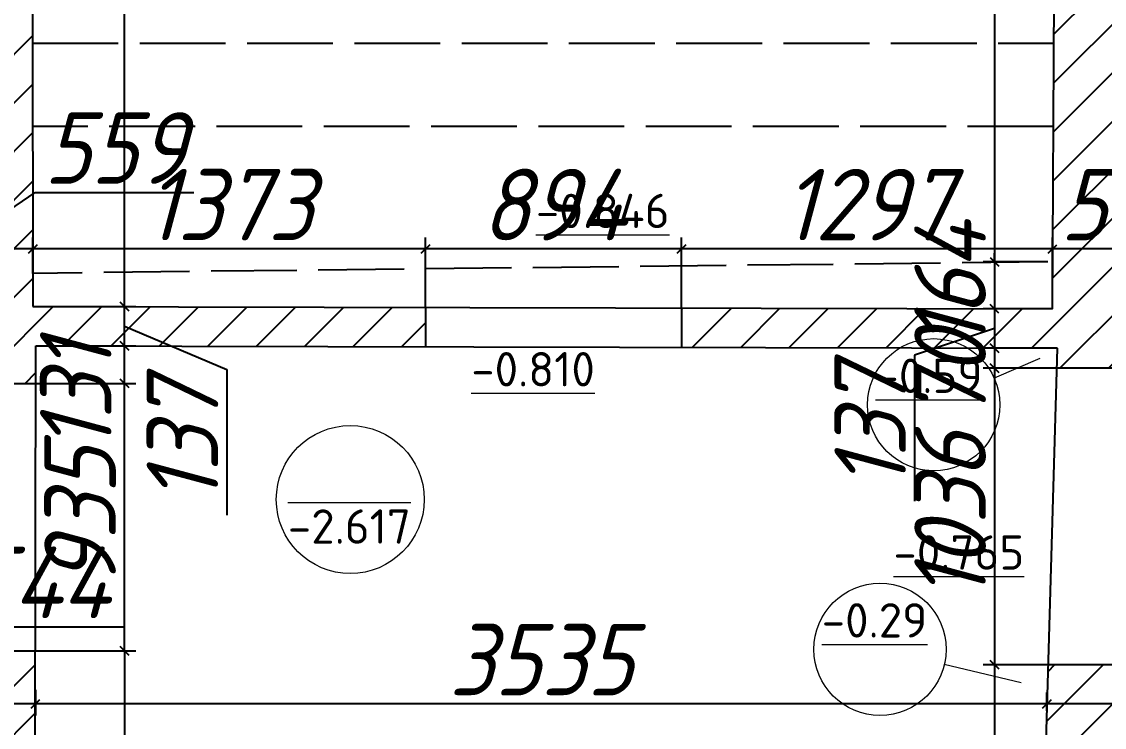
# Model space of a CAD drawing. Header units: millimetres. Extents: x 504091 to 2165846, y 135022 to 442887.
# Drawn here: x 608739 to 612523, y 279523 to 281989 of the extents above; entities that cross this region are included whole.
import ezdxf

# ---------------------------------------------------------------- set-up
doc = ezdxf.new("R2010")
doc.units = ezdxf.units.MM
doc.linetypes.add('ACAD_ISO02W100', pattern=[15, 12, -3])
doc.layers.get('Defpoints').update_dxf_attribs({"color": 255})
for name, color, linetype in [('Балки', 140, 'ACAD_ISO02W100'), ('Контур', 7, 'Continuous'), ('Пожарные коммуникации', 1, 'Continuous'), ('Штриховка', 252, 'Continuous')]:
    doc.layers.add(name, color=color, linetype=linetype)
doc.layers.add('отметки', color=7, linetype='Continuous', lineweight=20)
doc.layers.add('размеры', color=7, linetype='Continuous', lineweight=9)
doc.styles.add('ISOCPEUR', font='isocpeur.ttf', dxfattribs={"width": 0.9, "oblique": 15, "height": 250})
doc.dimstyles.new('GENPLAN 1000', dxfattribs={"dimscale": 10, "dimtxt": 13, "dimasz": 3, "dimexe": 4, "dimexo": 0, "dimgap": 3, "dimtad": 1, "dimdec": 0, "dimzin": 0, "dimtxsty": 'ISOCPEUR', "dimblk1": 'OBLIQUE', "dimblk2": 'OBLIQUE', "dimsah": 1, "dimcen": -1, "dimaunit": 1, "dimadec": 3, "dimazin": 0, "dimtfac": 0.75, "dimtdec": 0, "dimtix": 1, "dimtmove": 1, "dimatfit": 3, "dimfxl": 0, "dimtvp": 0.6, "dimarcsym": 0})

# ---------------------------------------------------------------- blocks, each defined once
blk = doc.blocks.new('_Oblique')
at = {"color": 0, "linetype": 'ByBlock', "lineweight": -2}
blk.add_line((-0.5, -0.5), (0.5, 0.5), dxfattribs=at)
blk = doc.blocks.new('*D91')
at = {"layer": 'Defpoints', "color": 0, "lineweight": 20, "ltscale": 0.03, "transparency": 16777216}
for p in [(612341.6, 281194.6), (612341.6, 280985.5), (612874.9, 280977.6)]:
    blk.add_point(p, dxfattribs=at)
at = {"layer": 'размеры', "color": 0, "lineweight": -2, "ltscale": 0.03, "transparency": 16777216}
for p, q in [((612341.6, 280985.5), (612341.6, 281234.6)), ((612874.9, 280977.6), (612874.9, 281234.6)), ((612341.6, 281194.6), (612311.6, 281194.6)), ((612874.9, 281194.6), (612341.6, 281194.6)), ((612874.9, 281194.6), (612904.9, 281194.6))]:
    blk.add_line(p, q, dxfattribs=at)
at = {"layer": 'размеры', "color": 0, "lineweight": -2, "ltscale": 0.03, "transparency": 16777216, "xscale": 30, "yscale": 30, "zscale": 30}
blk.add_blockref('_Oblique', (612341.6, 281194.6), dxfattribs=at)
at = {"layer": 'размеры', "color": 0, "lineweight": -2, "ltscale": 0.03, "transparency": 16777216, "xscale": 30, "yscale": 30, "zscale": 30, "rotation": 180}
blk.add_blockref('_Oblique', (612874.9, 281194.6), dxfattribs=at)
at = {"layer": 'размеры', "color": 0, "ltscale": 0.03, "transparency": 16777216, "insert": (612608.3, 281349.6), "char_height": 250, "attachment_point": 5, "style": 'ISOCPEUR'}
blk.add_mtext('533', dxfattribs=at)
blk = doc.blocks.new('*D92')
at = {"layer": 'Defpoints', "color": 0, "lineweight": 20, "ltscale": 0.03, "transparency": 16777216}
for p in [(611044.9, 281194.6), (611044.9, 280988.5), (612341.6, 280985.5)]:
    blk.add_point(p, dxfattribs=at)
at = {"layer": 'размеры', "color": 0, "lineweight": -2, "ltscale": 0.03, "transparency": 16777216}
for p, q in [((611044.9, 280988.5), (611044.9, 281234.6)), ((612341.6, 280985.5), (612341.6, 281234.6)), ((612341.6, 281194.6), (611044.9, 281194.6))]:
    blk.add_line(p, q, dxfattribs=at)
at = {"layer": 'размеры', "color": 0, "lineweight": -2, "ltscale": 0.03, "transparency": 16777216, "xscale": 30, "yscale": 30, "zscale": 30, "rotation": 180}
blk.add_blockref('_Oblique', (611044.9, 281194.6), dxfattribs=at)
at = {"layer": 'размеры', "color": 0, "lineweight": -2, "ltscale": 0.03, "transparency": 16777216, "xscale": 30, "yscale": 30, "zscale": 30}
blk.add_blockref('_Oblique', (612341.6, 281194.6), dxfattribs=at)
at = {"layer": 'размеры', "color": 0, "ltscale": 0.03, "transparency": 16777216, "insert": (611693.2, 281349.6), "char_height": 250, "attachment_point": 5, "style": 'ISOCPEUR'}
blk.add_mtext('1297', dxfattribs=at)
blk = doc.blocks.new('*D93')
at = {"layer": 'Defpoints', "color": 0, "lineweight": 20, "ltscale": 0.03, "transparency": 16777216}
for p in [(610150.6, 281194.6), (610150.6, 280990.6), (611044.9, 280988.5)]:
    blk.add_point(p, dxfattribs=at)
at = {"layer": 'размеры', "color": 0, "lineweight": -2, "ltscale": 0.03, "transparency": 16777216}
for p, q in [((610150.6, 280990.6), (610150.6, 281234.6)), ((611044.9, 280988.5), (611044.9, 281234.6)), ((611044.9, 281194.6), (610150.6, 281194.6))]:
    blk.add_line(p, q, dxfattribs=at)
at = {"layer": 'размеры', "color": 0, "lineweight": -2, "ltscale": 0.03, "transparency": 16777216, "xscale": 30, "yscale": 30, "zscale": 30, "rotation": 180}
blk.add_blockref('_Oblique', (610150.6, 281194.6), dxfattribs=at)
at = {"layer": 'размеры', "color": 0, "lineweight": -2, "ltscale": 0.03, "transparency": 16777216, "xscale": 30, "yscale": 30, "zscale": 30}
blk.add_blockref('_Oblique', (611044.9, 281194.6), dxfattribs=at)
at = {"layer": 'размеры', "color": 0, "ltscale": 0.03, "transparency": 16777216, "insert": (610597.7, 281349.6), "char_height": 250, "attachment_point": 5, "style": 'ISOCPEUR'}
blk.add_mtext('894', dxfattribs=at)
blk = doc.blocks.new('*D94')
at = {"layer": 'Defpoints', "color": 0, "lineweight": 20, "ltscale": 0.03, "transparency": 16777216}
for p in [(608777.8, 281194.6), (608777.8, 281109.5), (610150.6, 280990.6)]:
    blk.add_point(p, dxfattribs=at)
at = {"layer": 'размеры', "color": 0, "lineweight": -2, "ltscale": 0.03, "transparency": 16777216}
for p, q in [((608777.8, 281109.5), (608777.8, 281234.6)), ((610150.6, 280990.6), (610150.6, 281234.6)), ((610150.6, 281194.6), (608777.8, 281194.6))]:
    blk.add_line(p, q, dxfattribs=at)
at = {"layer": 'размеры', "color": 0, "lineweight": -2, "ltscale": 0.03, "transparency": 16777216, "xscale": 30, "yscale": 30, "zscale": 30, "rotation": 180}
blk.add_blockref('_Oblique', (608777.8, 281194.6), dxfattribs=at)
at = {"layer": 'размеры', "color": 0, "lineweight": -2, "ltscale": 0.03, "transparency": 16777216, "xscale": 30, "yscale": 30, "zscale": 30}
blk.add_blockref('_Oblique', (610150.6, 281194.6), dxfattribs=at)
at = {"layer": 'размеры', "color": 0, "ltscale": 0.03, "transparency": 16777216, "insert": (609464.2, 281349.6), "char_height": 250, "attachment_point": 5, "style": 'ISOCPEUR'}
blk.add_mtext('1373', dxfattribs=at)
blk = doc.blocks.new('*D95')
at = {"layer": 'Defpoints', "color": 0, "lineweight": 20, "ltscale": 0.03, "transparency": 16777216}
for p in [(608218.6, 281194.6), (608218.6, 281123.1), (608777.8, 281109.5)]:
    blk.add_point(p, dxfattribs=at)
at = {"layer": 'размеры', "color": 0, "lineweight": -2, "ltscale": 0.03, "transparency": 16777216}
for p, q in [((608498.2, 281194.6), (608785.9, 281392.4)), ((608785.9, 281392.4), (609340.4, 281392.4)), ((608218.6, 281123.1), (608218.6, 281234.6)), ((608777.8, 281109.5), (608777.8, 281234.6)), ((608777.8, 281194.6), (608218.6, 281194.6))]:
    blk.add_line(p, q, dxfattribs=at)
at = {"layer": 'размеры', "color": 0, "lineweight": -2, "ltscale": 0.03, "transparency": 16777216, "xscale": 30, "yscale": 30, "zscale": 30, "rotation": 180}
blk.add_blockref('_Oblique', (608218.6, 281194.6), dxfattribs=at)
at = {"layer": 'размеры', "color": 0, "lineweight": -2, "ltscale": 0.03, "transparency": 16777216, "xscale": 30, "yscale": 30, "zscale": 30}
blk.add_blockref('_Oblique', (608777.8, 281194.6), dxfattribs=at)
at = {"layer": 'размеры', "color": 0, "ltscale": 0.03, "transparency": 16777216, "insert": (609063.2, 281547.4), "char_height": 250, "attachment_point": 5, "style": 'ISOCPEUR'}
blk.add_mtext('559', dxfattribs=at)
blk = doc.blocks.new('*D101')
at = {"layer": 'Defpoints', "color": 0, "lineweight": 20, "ltscale": 0.03, "transparency": 16777216}
for p in [(612355.8, 283758.4), (612139, 281149.4), (612325.6, 281149.4)]:
    blk.add_point(p, dxfattribs=at)
at = {"layer": 'размеры', "color": 0, "lineweight": -2, "ltscale": 0.03, "transparency": 16777216}
for p, q in [((612355.8, 283758.4), (612099, 283758.4)), ((612139, 283758.4), (612139, 281149.4)), ((612325.6, 281149.4), (612099, 281149.4))]:
    blk.add_line(p, q, dxfattribs=at)
at = {"layer": 'размеры', "color": 0, "lineweight": -2, "ltscale": 0.03, "transparency": 16777216, "xscale": 30, "yscale": 30, "zscale": 30}
for p, rotation in [((612139, 283758.4), 90), ((612139, 281149.4), 270)]:
    blk.add_blockref('_Oblique', p, dxfattribs=dict(at, rotation=rotation))
at = {"layer": 'размеры', "color": 0, "ltscale": 0.03, "transparency": 16777216, "insert": (611984, 282453.9), "char_height": 250, "attachment_point": 5, "rotation": 90, "style": 'ISOCPEUR'}
blk.add_mtext('2609', dxfattribs=at)
blk = doc.blocks.new('*D102')
at = {"layer": 'Defpoints', "color": 0, "lineweight": 20, "ltscale": 0.03, "transparency": 16777216}
for p in [(612325.6, 281149.4), (612139, 280985.5), (612341.6, 280985.5)]:
    blk.add_point(p, dxfattribs=at)
at = {"layer": 'размеры', "color": 0, "lineweight": -2, "ltscale": 0.03, "transparency": 16777216}
for p, q in [((612325.6, 281149.4), (612099, 281149.4)), ((612139, 281149.4), (612139, 281179.4)), ((612139, 281149.4), (612139, 280985.5)), ((612341.6, 280985.5), (612099, 280985.5)), ((612139, 280985.5), (612139, 280955.5))]:
    blk.add_line(p, q, dxfattribs=at)
at = {"layer": 'размеры', "color": 0, "lineweight": -2, "ltscale": 0.03, "transparency": 16777216, "xscale": 30, "yscale": 30, "zscale": 30}
for p, rotation in [((612139, 281149.4), 270), ((612139, 280985.5), 90)]:
    blk.add_blockref('_Oblique', p, dxfattribs=dict(at, rotation=rotation))
at = {"layer": 'размеры', "color": 0, "ltscale": 0.03, "transparency": 16777216, "insert": (611984, 281067.4), "char_height": 250, "attachment_point": 5, "rotation": 90, "style": 'ISOCPEUR'}
blk.add_mtext('164', dxfattribs=at)
blk = doc.blocks.new('*D103')
at = {"layer": 'Defpoints', "color": 0, "lineweight": 20, "ltscale": 0.03, "transparency": 16777216}
for p in [(612341.6, 280985.5), (612139, 280848.4), (612358.6, 280848.4)]:
    blk.add_point(p, dxfattribs=at)
at = {"layer": 'размеры', "color": 0, "lineweight": -2, "ltscale": 0.03, "transparency": 16777216}
for p, q in [((612341.6, 280985.5), (612099, 280985.5)), ((612139, 280985.5), (612139, 280848.4)), ((612139, 280916.9), (611859.7, 280823.5)), ((612358.6, 280848.4), (612099, 280848.4)), ((611859.7, 280823.5), (611859.7, 280314))]:
    blk.add_line(p, q, dxfattribs=at)
at = {"layer": 'размеры', "color": 0, "lineweight": -2, "ltscale": 0.03, "transparency": 16777216, "xscale": 30, "yscale": 30, "zscale": 30}
for p, rotation in [((612139, 280985.5), 90), ((612139, 280848.4), 270)]:
    blk.add_blockref('_Oblique', p, dxfattribs=dict(at, rotation=rotation))
at = {"layer": 'размеры', "color": 0, "ltscale": 0.03, "transparency": 16777216, "insert": (611704.7, 280568.7), "char_height": 250, "attachment_point": 5, "rotation": 90, "style": 'ISOCPEUR'}
blk.add_mtext('137', dxfattribs=at)
blk = doc.blocks.new('*D104')
at = {"layer": 'Defpoints', "color": 0, "lineweight": 20, "ltscale": 0.03, "transparency": 16777216}
for p in [(612358.6, 280848.4), (612139, 280778.1), (612356.6, 280778.1)]:
    blk.add_point(p, dxfattribs=at)
at = {"layer": 'размеры', "color": 0, "lineweight": -2, "ltscale": 0.03, "transparency": 16777216}
for p, q in [((612358.6, 280848.4), (612099, 280848.4)), ((612139, 280848.4), (612139, 280778.1)), ((612356.6, 280778.1), (612099, 280778.1))]:
    blk.add_line(p, q, dxfattribs=at)
at = {"layer": 'размеры', "color": 0, "lineweight": -2, "ltscale": 0.03, "transparency": 16777216, "xscale": 30, "yscale": 30, "zscale": 30}
for p, rotation in [((612139, 280848.4), 90), ((612139, 280778.1), 270)]:
    blk.add_blockref('_Oblique', p, dxfattribs=dict(at, rotation=rotation))
at = {"layer": 'размеры', "color": 0, "ltscale": 0.03, "transparency": 16777216, "insert": (611984, 280748.1), "char_height": 250, "attachment_point": 5, "rotation": 90, "style": 'ISOCPEUR'}
blk.add_mtext('70', dxfattribs=at)
blk = doc.blocks.new('*D105')
at = {"layer": 'Defpoints', "color": 0, "lineweight": 20, "ltscale": 0.03, "transparency": 16777216}
for p in [(612356.6, 280778.1), (612139, 279742.1), (612327, 279742.1)]:
    blk.add_point(p, dxfattribs=at)
at = {"layer": 'размеры', "color": 0, "lineweight": -2, "ltscale": 0.03, "transparency": 16777216}
for p, q in [((612356.6, 280778.1), (612099, 280778.1)), ((612139, 280778.1), (612139, 279742.1)), ((612327, 279742.1), (612099, 279742.1))]:
    blk.add_line(p, q, dxfattribs=at)
at = {"layer": 'размеры', "color": 0, "lineweight": -2, "ltscale": 0.03, "transparency": 16777216, "xscale": 30, "yscale": 30, "zscale": 30}
for p, rotation in [((612139, 280778.1), 90), ((612139, 279742.1), 270)]:
    blk.add_blockref('_Oblique', p, dxfattribs=dict(at, rotation=rotation))
at = {"layer": 'размеры', "color": 0, "ltscale": 0.03, "transparency": 16777216, "insert": (611984, 280260.1), "char_height": 250, "attachment_point": 5, "rotation": 90, "style": 'ISOCPEUR'}
blk.add_mtext('1036', dxfattribs=at)
blk = doc.blocks.new('*D106')
at = {"layer": 'Defpoints', "color": 0, "lineweight": 20, "ltscale": 0.03, "transparency": 16777216}
for p in [(612327, 279742.1), (612139, 278503.9), (612218.9, 278503.9)]:
    blk.add_point(p, dxfattribs=at)
at = {"layer": 'размеры', "color": 0, "lineweight": -2, "ltscale": 0.03, "transparency": 16777216}
for p, q in [((612327, 279742.1), (612099, 279742.1)), ((612139, 279742.1), (612139, 278503.9)), ((612218.9, 278503.9), (612099, 278503.9))]:
    blk.add_line(p, q, dxfattribs=at)
at = {"layer": 'размеры', "color": 0, "lineweight": -2, "ltscale": 0.03, "transparency": 16777216, "xscale": 30, "yscale": 30, "zscale": 30}
for p, rotation in [((612139, 279742.1), 90), ((612139, 278503.9), 270)]:
    blk.add_blockref('_Oblique', p, dxfattribs=dict(at, rotation=rotation))
at = {"layer": 'размеры', "color": 0, "ltscale": 0.03, "transparency": 16777216, "insert": (611984, 279123), "char_height": 250, "attachment_point": 5, "rotation": 90, "style": 'ISOCPEUR'}
blk.add_mtext('1238', dxfattribs=at)
blk = doc.blocks.new('*D162')
at = {"layer": 'Defpoints', "color": 0, "lineweight": 20, "ltscale": 0.03, "transparency": 16777216}
for p in [(608788.4, 280725.1), (609098.3, 280725.1), (608787.1, 279790.1)]:
    blk.add_point(p, dxfattribs=at)
at = {"layer": 'размеры', "color": 0, "lineweight": -2, "ltscale": 0.03, "transparency": 16777216}
for p, q in [((608788.4, 280725.1), (609138.3, 280725.1)), ((609098.3, 279790.1), (609098.3, 280725.1)), ((608787.1, 279790.1), (609138.3, 279790.1))]:
    blk.add_line(p, q, dxfattribs=at)
at = {"layer": 'размеры', "color": 0, "lineweight": -2, "ltscale": 0.03, "transparency": 16777216, "xscale": 30, "yscale": 30, "zscale": 30}
for p, rotation in [((609098.3, 280725.1), 90), ((609098.3, 279790.1), 270)]:
    blk.add_blockref('_Oblique', p, dxfattribs=dict(at, rotation=rotation))
at = {"layer": 'размеры', "color": 0, "ltscale": 0.03, "transparency": 16777216, "insert": (608943.3, 280257.6), "char_height": 250, "attachment_point": 5, "rotation": 90, "style": 'ISOCPEUR'}
blk.add_mtext('935', dxfattribs=at)
blk = doc.blocks.new('*D163')
at = {"layer": 'Defpoints', "color": 0, "lineweight": 20, "ltscale": 0.03, "transparency": 16777216}
for p in [(608788.6, 280856.6), (609098.3, 280856.6), (608788.4, 280725.1)]:
    blk.add_point(p, dxfattribs=at)
at = {"layer": 'размеры', "color": 0, "lineweight": -2, "ltscale": 0.03, "transparency": 16777216}
for p, q in [((608788.6, 280856.6), (609138.3, 280856.6)), ((609098.3, 280725.1), (609098.3, 280856.6)), ((608788.4, 280725.1), (609138.3, 280725.1))]:
    blk.add_line(p, q, dxfattribs=at)
at = {"layer": 'размеры', "color": 0, "lineweight": -2, "ltscale": 0.03, "transparency": 16777216, "xscale": 30, "yscale": 30, "zscale": 30}
for p, rotation in [((609098.3, 280856.6), 90), ((609098.3, 280725.1), 270)]:
    blk.add_blockref('_Oblique', p, dxfattribs=dict(at, rotation=rotation))
at = {"layer": 'размеры', "color": 0, "ltscale": 0.03, "transparency": 16777216, "insert": (608928.3, 280679.4), "char_height": 250, "attachment_point": 5, "rotation": 90, "style": 'ISOCPEUR'}
blk.add_mtext('131', dxfattribs=at)
blk = doc.blocks.new('*D164')
at = {"layer": 'Defpoints', "color": 0, "lineweight": 20, "ltscale": 0.03, "transparency": 16777216}
for p in [(608777.9, 280993.7), (609098.3, 280993.7), (608788.6, 280856.6)]:
    blk.add_point(p, dxfattribs=at)
at = {"layer": 'размеры', "color": 0, "lineweight": -2, "ltscale": 0.03, "transparency": 16777216}
for p, q in [((608777.9, 280993.7), (609138.3, 280993.7)), ((609098.3, 280856.6), (609098.3, 280993.7)), ((609098.3, 280925.2), (609456, 280773.5)), ((608788.6, 280856.6), (609138.3, 280856.6)), ((609456, 280773.5), (609456, 280264))]:
    blk.add_line(p, q, dxfattribs=at)
at = {"layer": 'размеры', "color": 0, "lineweight": -2, "ltscale": 0.03, "transparency": 16777216, "xscale": 30, "yscale": 30, "zscale": 30}
for p, rotation in [((609098.3, 280993.7), 90), ((609098.3, 280856.6), 270)]:
    blk.add_blockref('_Oblique', p, dxfattribs=dict(at, rotation=rotation))
at = {"layer": 'размеры', "color": 0, "ltscale": 0.03, "transparency": 16777216, "insert": (609301, 280518.7), "char_height": 250, "attachment_point": 5, "rotation": 90, "style": 'ISOCPEUR'}
blk.add_mtext('137', dxfattribs=at)
blk = doc.blocks.new('*D165')
at = {"layer": 'Defpoints', "color": 0, "lineweight": 20, "ltscale": 0.03, "transparency": 16777216}
for p in [(608773.1, 285317.4), (609098.3, 285317.4), (608777.9, 280993.7)]:
    blk.add_point(p, dxfattribs=at)
at = {"layer": 'размеры', "color": 0, "lineweight": -2, "ltscale": 0.03, "transparency": 16777216}
for p, q in [((608773.1, 285317.4), (609138.3, 285317.4)), ((609098.3, 280993.7), (609098.3, 285317.4)), ((608777.9, 280993.7), (609138.3, 280993.7))]:
    blk.add_line(p, q, dxfattribs=at)
at = {"layer": 'размеры', "color": 0, "lineweight": -2, "ltscale": 0.03, "transparency": 16777216, "xscale": 30, "yscale": 30, "zscale": 30}
for p, rotation in [((609098.3, 285317.4), 90), ((609098.3, 280993.7), 270)]:
    blk.add_blockref('_Oblique', p, dxfattribs=dict(at, rotation=rotation))
at = {"layer": 'размеры', "color": 0, "ltscale": 0.03, "transparency": 16777216, "insert": (608943.3, 283155.5), "char_height": 250, "attachment_point": 5, "rotation": 90, "style": 'ISOCPEUR'}
blk.add_mtext('4324', dxfattribs=at)
blk = doc.blocks.new('*D358')
at = {"layer": 'Defpoints', "color": 0, "lineweight": 20, "ltscale": 0.03, "transparency": 16777216}
for p in [(612880.5, 279630.8), (612322.3, 279604.7), (612322.3, 279580.9)]:
    blk.add_point(p, dxfattribs=at)
at = {"layer": 'размеры', "color": 0, "lineweight": -2, "ltscale": 0.03, "transparency": 16777216}
for p, q in [((612601.4, 279604.7), (612574.4, 279843.5)), ((612574.4, 279843.5), (613128.9, 279843.5)), ((612322.3, 279580.9), (612322.3, 279644.7)), ((612880.5, 279630.8), (612880.5, 279564.7)), ((612880.5, 279604.7), (612322.3, 279604.7))]:
    blk.add_line(p, q, dxfattribs=at)
at = {"layer": 'размеры', "color": 0, "lineweight": -2, "ltscale": 0.03, "transparency": 16777216, "xscale": 30, "yscale": 30, "zscale": 30, "rotation": 180}
blk.add_blockref('_Oblique', (612322.3, 279604.7), dxfattribs=at)
at = {"layer": 'размеры', "color": 0, "lineweight": -2, "ltscale": 0.03, "transparency": 16777216, "xscale": 30, "yscale": 30, "zscale": 30}
blk.add_blockref('_Oblique', (612880.5, 279604.7), dxfattribs=at)
at = {"layer": 'размеры', "color": 0, "ltscale": 0.03, "transparency": 16777216, "insert": (612851.7, 279998.5), "char_height": 250, "attachment_point": 5, "style": 'ISOCPEUR'}
blk.add_mtext('558', dxfattribs=at)
blk = doc.blocks.new('*D359')
at = {"layer": 'Defpoints', "color": 0, "lineweight": 20, "ltscale": 0.03, "transparency": 16777216}
for p in [(608786.9, 279653.8), (608786.9, 279604.7), (612322.3, 279580.9)]:
    blk.add_point(p, dxfattribs=at)
at = {"layer": 'размеры', "color": 0, "lineweight": -2, "ltscale": 0.03, "transparency": 16777216}
for p, q in [((608786.9, 279653.8), (608786.9, 279564.7)), ((612322.3, 279580.9), (612322.3, 279644.7)), ((612322.3, 279604.7), (608786.9, 279604.7))]:
    blk.add_line(p, q, dxfattribs=at)
at = {"layer": 'размеры', "color": 0, "lineweight": -2, "ltscale": 0.03, "transparency": 16777216, "xscale": 30, "yscale": 30, "zscale": 30, "rotation": 180}
blk.add_blockref('_Oblique', (608786.9, 279604.7), dxfattribs=at)
at = {"layer": 'размеры', "color": 0, "lineweight": -2, "ltscale": 0.03, "transparency": 16777216, "xscale": 30, "yscale": 30, "zscale": 30}
blk.add_blockref('_Oblique', (612322.3, 279604.7), dxfattribs=at)
at = {"layer": 'размеры', "color": 0, "ltscale": 0.03, "transparency": 16777216, "insert": (610554.6, 279759.7), "char_height": 250, "attachment_point": 5, "style": 'ISOCPEUR'}
blk.add_mtext('3535', dxfattribs=at)
blk = doc.blocks.new('*D360')
at = {"layer": 'Defpoints', "color": 0, "lineweight": 20, "ltscale": 0.03, "transparency": 16777216}
for p in [(608786.9, 279653.8), (608243, 279611.1), (608243, 279604.7)]:
    blk.add_point(p, dxfattribs=at)
at = {"layer": 'размеры', "color": 0, "lineweight": -2, "ltscale": 0.03, "transparency": 16777216}
for p, q in [((608515, 279604.7), (608495, 279874.4)), ((608495, 279874.4), (609094.5, 279874.4)), ((608786.9, 279653.8), (608786.9, 279564.7)), ((608243, 279611.1), (608243, 279564.7)), ((608786.9, 279604.7), (608243, 279604.7))]:
    blk.add_line(p, q, dxfattribs=at)
at = {"layer": 'размеры', "color": 0, "lineweight": -2, "ltscale": 0.03, "transparency": 16777216, "xscale": 30, "yscale": 30, "zscale": 30, "rotation": 180}
blk.add_blockref('_Oblique', (608243, 279604.7), dxfattribs=at)
at = {"layer": 'размеры', "color": 0, "lineweight": -2, "ltscale": 0.03, "transparency": 16777216, "xscale": 30, "yscale": 30, "zscale": 30}
blk.add_blockref('_Oblique', (608786.9, 279604.7), dxfattribs=at)
at = {"layer": 'размеры', "color": 0, "ltscale": 0.03, "transparency": 16777216, "insert": (608794.7, 280029.4), "char_height": 250, "attachment_point": 5, "style": 'ISOCPEUR'}
blk.add_mtext('544', dxfattribs=at)
blk = doc.blocks.new('*D64')
at = {"layer": 'Defpoints', "color": 0, "lineweight": 20, "ltscale": 0.03, "transparency": 16777216}
for p in [(608787.1, 279790.1), (608780.6, 278456.2), (609098.3, 278456.2)]:
    blk.add_point(p, dxfattribs=at)
at = {"layer": 'размеры', "color": 0, "lineweight": -2, "ltscale": 0.03, "transparency": 16777216}
for p, q in [((608787.1, 279790.1), (609138.3, 279790.1)), ((609098.3, 279790.1), (609098.3, 278456.2)), ((608780.6, 278456.2), (609138.3, 278456.2))]:
    blk.add_line(p, q, dxfattribs=at)
at = {"layer": 'размеры', "color": 0, "lineweight": -2, "ltscale": 0.03, "transparency": 16777216, "xscale": 30, "yscale": 30, "zscale": 30}
for p, rotation in [((609098.3, 279790.1), 90), ((609098.3, 278456.2), 270)]:
    blk.add_blockref('_Oblique', p, dxfattribs=dict(at, rotation=rotation))
at = {"layer": 'размеры', "color": 0, "ltscale": 0.03, "transparency": 16777216, "insert": (608943.3, 279123.1), "char_height": 250, "attachment_point": 5, "rotation": 90, "style": 'ISOCPEUR'}
blk.add_mtext('1334', dxfattribs=at)

msp = doc.modelspace()

# ---------------------------------------------------------------- hatches: boundary and pattern name
at = {"layer": 'Штриховка', "ltscale": 0.03}
h = msp.add_hatch(dxfattribs=at)
h.set_pattern_fill('_USER', color=256, scale=120, angle=45, pattern_type=0)
h.set_pattern_definition([(45, (592694.78, 283676.1), (-84.8528, 84.8528), [])])
h.paths.add_polyline_path([(592787.6397, 283908.4079), (592642.794, 283909.2875), (592641.9206, 283558.2902), (592498.333, 283559.1622), (592498.614, 283302.7289), (592783.9634, 283303.0416)], flags=17)
h.paths.add_polyline_path([(620824.0138, 307295.056), (620674.0436, 307298.0489), (620662.5105, 306720.1371), (620812.4807, 306717.1443)], flags=17)
h.paths.add_polyline_path([(612646.7372, 308113.2191), (613525.8437, 308114.325), (613525.3023, 308544.6449), (613524.7319, 308998.0477), (611882.1579, 308997.7993), (611928.1288, 300770.1047), (611834.3621, 300768.1833), (611834.5178, 300563.5691), (612653.8652, 300585.01), (612651.1533, 301696.5656), (613770.6406, 301692.1388), (613774.5255, 302287.2422), (612654.0573, 302294.5567)])
h.paths.add_polyline_path([(605972.9186, 285704.39), (606234.5105, 285707.1371), (606232.7661, 285873.2484), (606229.8208, 286153.7083), (604567.8886, 286157.8516), (604641.4795, 280866.0745), (605459.014, 280786.8716), (605458.3044, 280952.1559), (606406.8458, 280955.1563), (606406.3328, 281117.3214), (605462.649, 281114.3364), (605450.3713, 285264.1905), (605977.4834, 285269.7261)], flags=17)
h.paths.add_polyline_path([(597882.2773, 283842.1373), (596845.3536, 283831.7551), (596845.6578, 283305.2406), (592783.9634, 283303.0416), (592498.614, 283302.7289), (592498.6309, 283287.2885), (587493.8511, 283295.9883), (587493.852, 283296.3061), (587203.8114, 283297.1371), (585035.5866, 283297.1371), (585035.2985, 283831.0864), (584069.2067, 283821.6414), (584078.0162, 282872.2637), (582665.5907, 282870.8938), (582684.5739, 284233.46), (579987.4423, 284263.0447), (579986.9313, 284113.0412), (582532.4926, 284085.1192), (582513.4844, 282720.7462), (584079.4081, 282722.265), (584082.6558, 282372.268), (584519.3706, 282372.6916), (584539.5257, 282212.7111), (584579.2153, 282532.7497), (584599.3705, 282372.7692), (585036.0853, 282373.1928), (585035.7476, 282998.8465), (596845.8311, 283005.2407), (596846.1574, 282440.4025), (597333.2845, 282446.2363), (597355.1991, 282286.4873), (597391.3642, 282606.9434), (597413.2788, 282447.1943), (597900.4059, 282453.0282), (597896.4911, 282753.0028), (598972.4675, 282765.8888), (598985.9362, 284149.1172), (601323.1136, 284150.5432), (601322.7586, 284300.543), (598837.3887, 284299.0266), (598824.3907, 282964.1297), (597893.8812, 282952.9859)])
h.paths.add_polyline_path([(594673.4558, 285763.5232), (588649.4184, 285761.3606), (588649.5323, 285444.2494), (592496.2347, 285473.8256), (592496.5324, 285202.1657), (592646.009, 285201.2579), (592645.2513, 284896.7628), (592525.2143, 284882.0614), (592765.1389, 284851.4643), (592645.102, 284836.7629), (592644.3443, 284532.2678), (592497.2656, 284533.161), (592497.4979, 284321.1733), (592643.8168, 284320.2847), (592642.9433, 283969.2874), (592522.9064, 283954.586), (592787.7151, 283920.8155), (592796.9395, 285439.7763), (594674.1739, 285443.9948)])
h.paths.add_polyline_path([(587832.4829, 285761.0673), (587613.5167, 285760.9887), (586809.515, 285760.7001), (586812.4264, 285435.8994), (587209.9499, 285439.4627), (587203.8114, 283297.1371), (587493.852, 283296.3061), (587499.9812, 285435.4108), (587834.967, 285437.9864)])
h.paths.add_polyline_path([(585054.9295, 287077.9351), (584849.0508, 287078.2721), (584849.4291, 287309.3534), (584713.5695, 287309.5758), (584713.6133, 287336.2873), (584420.0727, 287337.0316), (584419.6704, 287178.3664), (584271.0179, 287178.7433), (584268.3728, 286135.497), (576811.1233, 286148.718), (576807.4341, 285874.4917), (576647.1796, 285856.6458), (576966.6125, 285812.3449), (576806.358, 285794.499), (576802.6688, 285520.2727), (577102.696, 285520.2727), (577063.8513, 282632.8169), (579981.7845, 282602.0822), (579982.8064, 282902.0881), (577367.8715, 282929.6312), (577402.7231, 285520.2727), (584054.184, 285440.5887), (584056.3557, 285206.549), (585034.551, 285216.1124), (585034.441, 285419.9623), (585493.5032, 285424.0771), (585490.4901, 285760.2265), (585052.7721, 285760.0694)])
h.paths.add_polyline_path([(603411.7263, 286160.7341), (597616.8793, 286175.1812), (597612.1328, 287223.674), (597453.8968, 287222.9577), (597453.247, 287366.4968), (597171.3201, 287365.2205), (597171.3681, 287344.7782), (596998.5375, 287344.3722), (596998.9883, 287152.5189), (596830.692, 287152.1235), (596833.9528, 285764.2989), (596186.475, 285764.0664), (596187.1867, 285447.3948), (596844.4194, 285448.8718), (596844.598, 285139.7776), (597864.8028, 285181.115), (597861.3382, 285446.5954), (601955.1216, 285452.57), (603198.1506, 285444.7571), (603198.1506, 284174.0204), (603318.1506, 284159.0204), (603198.1506, 284144.0204), (603198.1506, 282874.5452), (601326.1434, 282870.1155), (601326.8533, 282570.1163), (603008.8948, 282574.0965), (603041.9257, 278038.3508), (604586.5105, 278032.7333), (604586.5105, 277503.9313), (608542.8616, 277543.7744), (615386.5943, 277611.0375), (615381.3272, 274221.1371), (615081.3268, 274221.1371), (615080.6285, 273771.6626), (615240.5972, 273751.4141), (615080.5663, 273731.6627), (615079.9301, 273322.1881), (622586.8826, 273306.2118), (622578.7968, 274954.2397), (622268.3862, 274955.6002), (621671.6891, 274958.2153), (621668.3079, 274186.7229), (620471.2491, 274191.594), (620479.9368, 279415.7692), (620209.5012, 279415.8508), (620209.4481, 279239.7183), (620322.3243, 279238.6209), (620324.6562, 275652.0752), (620003.4728, 275652.34), (620003.2667, 275402.3401), (620324.6562, 275402.0751), (620324.6562, 274221.1371), (619286.5105, 274221.1371), (619286.5105, 274498.1415), (619036.5105, 274498.1415), (619036.5105, 274221.1371), (615928.17, 274221.1371), (615931.9829, 278521.119), (615394.288, 278515.79), (615397.6223, 278179.3634), (612880.5105, 278159.2867), (612880.5105, 279805.1371), (612727.5105, 279805.1371), (612727.5105, 279742.1371), (612326.957, 279742.1371), (612281.522, 278154.5091), (608784.8283, 278148.7792), (608787.126, 279790.1371), (608647.5105, 279790.1371), (608647.5105, 279728.1371), (608241.8877, 279728.1371), (608258.4837, 277956.1398), (606764.3553, 277891.3613), (606760.7402, 278128.0418), (605470.5144, 278108.3349), (605463.1999, 279811.9383), (604656.1065, 279814.2744), (604671.7627, 278688.4669), (603466.0882, 278695.8637)])
h.paths.add_polyline_path([(597598.5625, 290221.3067), (597452.3581, 290220.6448), (597451.6134, 290385.1432), (597164.6156, 290383.844), (597164.3499, 290331.8181), (597007.2141, 290331.4489), (597007.5477, 290189.4779), (596823.5567, 290189.0456), (596825.7369, 289261.1165), (596994.0331, 289261.512), (596994.4655, 289077.4942), (597027.2964, 289077.5713), (597167.2961, 289077.9002), (597167.3836, 289040.6301), (597445.6625, 289041.8899), (597445.0236, 289183.0252), (597603.2595, 289183.7415)])
h.paths.add_polyline_path([(597584.7933, 293262.8729), (597420.3908, 293262.1287), (597419.7386, 293406.1868), (597157.1294, 293404.9979), (597157.1392, 293400.8176), (597016.9447, 293400.4883), (597017.4498, 293185.5176), (596816.5175, 293185.0455), (596818.4298, 292371.1205), (597002.4208, 292371.5528), (597002.9989, 292125.5072), (597160.1347, 292125.8764), (597160.2575, 292073.6214), (597443.9638, 292074.9057), (597443.3004, 292221.4681), (597589.5048, 292222.13)])
h.paths.add_polyline_path([(597570.8741, 296337.5765), (597416.4868, 296336.8776), (597415.8844, 296469.9341), (597132.2516, 296468.6501), (597132.3593, 296422.8111), (597002.6648, 296422.5064), (597002.9889, 296284.5612), (596809.2361, 296284.106), (596811.5551, 295297.1067), (597012.4875, 295297.5788), (597012.8212, 295155.5232), (597153.0157, 295155.8526), (597153.0677, 295133.7265), (597411.9128, 295134.8983), (597411.1467, 295304.1257), (597575.5492, 295304.87)])
h.paths.add_polyline_path([(597559.3105, 298891.9371), (597559.2597, 299345.2415), (597411.2263, 299345.2249), (597411.2084, 299504.6491), (597129.7049, 299504.6175), (597129.7016, 299473.1052), (596998.5081, 299473.1189), (596998.4909, 299308.1181), (596806.7043, 299308.1381), (596806.603, 298334.0786), (596998.1724, 298334.5287), (596998.546, 298175.5155), (597128.2406, 298175.8202), (597128.2702, 298163.1968), (597408.2133, 298164.4641), (597407.5314, 298315.0889), (597561.9188, 298315.7878)])
h.paths.add_polyline_path([(597558.9155, 302411.2416), (597408.3236, 302411.2247), (597408.3061, 302566.9479), (597135.4478, 302566.9173), (597135.4519, 302530.1045), (596989.4969, 302530.1045), (596989.4769, 302337.1182), (596807.0191, 302337.1372), (596806.9186, 301370.1385), (596998.7052, 301370.1185), (596998.6925, 301248.1214), (597129.8861, 301248.1078), (597129.8831, 301219.7076), (597411.0159, 301219.7392), (597410.9987, 301372.423), (597559.0321, 301372.4397)])
h.paths.add_polyline_path([(597558.5758, 305437.6423), (597403.3215, 305437.6249), (597403.3039, 305594.443), (597135.7704, 305594.413), (597135.7656, 305548.1037), (596995.7656, 305548.1182), (596807.3529, 305548.1378), (596807.2537, 304594.1451), (596989.7115, 304594.1261), (596989.6777, 304269.1211), (597135.6327, 304269.106), (597135.6293, 304236.4083), (597408.1187, 304236.4389), (597408.101, 304394.4275), (597558.6929, 304394.4444)])
h.paths.add_polyline_path([(597558.2005, 308780.5518), (586555.8561, 308762.9934), (586558.2503, 308031.6223), (596807.6127, 308047.6325), (596807.5348, 307298.1418), (596995.9475, 307298.1222), (597135.9475, 307298.1077), (597135.9438, 307262.109), (597403.1167, 307262.139), (597403.0988, 307421.9232), (597558.353, 307421.9406)])
h.paths.add_polyline_path([(585629.0396, 308761.5143), (584273.2474, 308759.3506), (584275.2255, 307413.7087), (584427.8758, 307413.9331), (584428.1401, 307234.1578), (584716.3544, 307234.5815), (584716.4407, 307287.2797), (584856.4409, 307287.2797), (585088.0125, 307286.9006), (585089.2279, 308029.3276), (585631.4338, 308030.1745)])
h.paths.add_polyline_path([(585085.1725, 305552.082), (584853.6009, 305552.4611), (584713.6011, 305552.6903), (584713.6528, 305584.3115), (584430.566, 305583.8953), (584430.774, 305442.3769), (584278.1237, 305442.1525), (584279.678, 304384.8251), (584448.661, 304385.0735), (584448.9283, 304203.2285), (584711.3926, 304203.6144), (584711.4941, 304265.6561), (584851.494, 304265.4269), (584907.331, 304265.3355), (584907.4146, 304316.4058), (585083.1492, 304316.1181)])
h.paths.add_polyline_path([(585079.6478, 302177.2384), (584903.9132, 302177.5261), (584904.5006, 302536.3533), (584848.6635, 302536.4447), (584708.6637, 302536.6738), (584708.7387, 302582.4471), (584451.3115, 302582.0686), (584451.5398, 302426.7357), (584282.5568, 302426.4873), (584284.147, 301344.7217), (584450.5256, 301344.9662), (584450.7416, 301197.9913), (584735.4229, 301198.4098), (584735.4672, 301225.5121), (584902.3543, 301225.2389), (584902.3742, 301237.4075), (585078.1087, 301237.1198)])
h.paths.add_polyline_path([(585074.5482, 299062.1322), (584898.8136, 299062.4199), (584899.5191, 299493.3876), (584872.6319, 299493.4316), (584732.6321, 299493.6608), (584732.6893, 299528.5589), (584453.1963, 299528.148), (584453.4129, 299380.8525), (584287.0343, 299380.608), (584288.6064, 298311.1557), (584442.0648, 298311.3813), (584442.309, 298145.2639), (584715.3293, 298145.6653), (584715.3685, 298169.6203), (584855.3683, 298169.3911), (585073.0862, 298169.0347)])
h.paths.add_polyline_path([(585069.385, 295908.1324), (584888.5877, 295908.4284), (584889.4635, 296443.4024), (584852.5429, 296443.4629), (584712.5431, 296443.6921), (584712.6013, 296479.2723), (584444.7586, 296478.8786), (584444.9945, 296318.4469), (584291.5361, 296318.2213), (584292.5105, 295655.3371), (584291.4998, 295256.7058), (584446.4641, 295256.3129), (584446.1107, 295116.9048), (584710.37, 295116.2348), (584710.3985, 295133.6776), (584871.1788, 295133.4144), (584871.3311, 295226.4518), (585068.2685, 295226.1294)])
h.paths.add_polyline_path([(585064.6965, 293044.1352), (584867.759, 293044.4576), (584868.3352, 293396.3797), (584847.5547, 293396.4137), (584707.5545, 293396.4137), (584707.5755, 293409.1993), (584441.7824, 293409.8732), (584441.3991, 293258.7001), (584286.4348, 293259.093), (584283.7891, 292215.6221), (584435.5496, 292215.2374), (584435.1575, 292060.5852), (584721.346, 292059.8596), (584721.3784, 292079.6465), (584861.3782, 292079.4173), (584895.2455, 292079.3619), (584895.4339, 292194.409), (585063.305, 292194.1342)])
h.paths.add_polyline_path([(585059.895, 290111.1234), (584892.0239, 290111.3982), (584892.4198, 290353.2814), (584858.5525, 290353.3368), (584718.5497, 290351.7131), (584430.8264, 290352.4426), (584430.4879, 290218.9197), (584278.7273, 290219.3045), (584276.0311, 289155.9209), (584424.6836, 289155.544), (584424.3315, 289016.6751), (584716.3629, 289015.9347), (584716.4067, 289042.6825), (584852.2662, 289042.46), (584852.4725, 289168.4597), (585058.3513, 289168.1227)])
h.paths.add_polyline_path([(613258.7804, 285980.7369), (614240.5105, 285972.1371), (614240.5105, 285889.3999), (614953.1709, 285883.1572), (614947.9607, 285288.367), (615366.8523, 285284.6975), (615364.293, 280974.781), (614592.5685, 280975.6486), (614592.7779, 280830.3663), (615371.3376, 280831.4887), (615375.4439, 280417.1639), (615924.222, 280422.6028), (615921.1842, 280599.2771), (620038.3312, 280547.2671), (620043.3587, 280945.2469), (615906.799, 280996.8646), (615896.0775, 285281.1704), (619899.188, 285253.4754), (619884.9923, 286084.5706), (615771.7544, 286111.7451), (615778.1107, 288351.0881), (615215.841, 288352.6841), (615209.8724, 286108.1437), (612830.2896, 286126.7052), (612725.6024, 291009.0611), (612195.1495, 290997.6872), (611969.9486, 290992.8584), (611987.1273, 286139.3547), (607427.9046, 286150.7213), (607430.6865, 285885.8286), (607432.4309, 285719.7174), (607671.1199, 285722.2241), (607675.6846, 285287.5602), (608213.9211, 285293.2126), (608218.5936, 281123.0538), (607288.4632, 281120.1117), (607288.9761, 280957.9466), (608230.3418, 280960.9242), (608231.9695, 280787.1371), (608649.5105, 280787.1371), (608649.5105, 280725.1371), (608788.435, 280725.1371), (608788.619, 280856.6145), (610150.246, 280853.473), (610150.5623, 280990.5645), (608777.9144, 280993.7315), (608773.07, 285317.3683), (612363.7624, 285314.8721), (612341.6173, 280985.5093), (611044.8526, 280988.5012), (611044.5363, 280851.4097), (612358.6156, 280848.3778), (612356.6054, 280778.1371), (612728.5105, 280778.1371), (612728.5105, 280702.1371), (612883.3907, 280702.1371), (612883.7772, 280827.9026), (613698.4861, 280829.077), (613698.652, 280976.6536), (612874.9295, 280977.5796), (612900.1314, 285306.3055), (613252.8455, 285303.2158)])
h.paths.add_polyline_path([(619378.1011, 279416.1013), (615941.5105, 279417.1371), (615941.1437, 279438.474), (615385.2382, 279428.9154), (615389.1346, 279035.7676), (615932.4441, 279041.1523), (615932.657, 279281.2982), (619378.0503, 279247.8013)], flags=17)
h.paths.add_polyline_path([(622567.2025, 277317.3782), (622288.3862, 277318.6002), (621682.0454, 277321.2575), (621677.0921, 276191.0601), (622273.7893, 276188.445), (622572.7478, 276187.1348)], flags=17)
h.paths.add_polyline_path([(622539.5936, 282944.5622), (622645.9699, 282943.3033), (622634.4808, 283535.8146), (621693.8663, 283540.2778), (621691.1021, 280924.6857), (621176.5334, 280931.1067), (621171.5037, 280532.9523), (621696.092, 280526.3254), (621687.4485, 278554.1024), (622293.7893, 278551.445), (622561.1535, 278550.2732)])
h.paths.add_polyline_path([(622281.1737, 308999.3716), (614520.5116, 308998.1983), (614521.0806, 308545.8976), (614521.622, 308115.5777), (617024.9137, 308118.727), (617006.2446, 305775.7544), (617338.4354, 305777.01), (617337.6642, 305981.0685), (617207.883, 305980.578), (617224.922, 308118.9786), (620690.5135, 308123.3384), (620688.3399, 308014.4221), (620838.31, 308011.4293), (620840.5433, 308123.3384), (621546.2255, 308123.3384), (621546.2255, 305993.5915), (620798.0411, 305993.5915), (620801.8386, 306183.8777), (620651.8684, 306186.8706), (620648.0111, 305993.5805), (618259.2142, 305984.5517), (618259.9854, 305780.4931), (621546.2255, 305792.914), (621563.1667, 302236.3971), (614638.4263, 302281.6025), (614636.0819, 301688.7166), (615172.9294, 301686.5938), (615176.6742, 300336.8139), (615775.6246, 300338.4756), (615771.7769, 301681.1321), (621558.1932, 301633.9376), (621612.329, 293998.6273), (615793.6458, 294049.9988), (615778.1422, 299459.9557), (615179.1115, 299458.2938), (615183.0526, 298037.7679), (614504.8833, 298023.4633), (614508.2942, 297849.6722), (615193.104, 297863.1123), (615201.178, 293931.0769), (612664.4011, 293925.8679), (612653.951, 297813.2785), (613640.5077, 297832.6408), (613637.1218, 298005.1596), (612660.2097, 297984.5536), (612656.3053, 299584.893), (611835.2462, 299606.2655), (611838.1534, 295785.4557), (611952.9884, 295784.6421), (611966.0852, 292084.3856), (612171.754, 292088.7956), (612702.2069, 292100.1695), (612669.9396, 293605.0419), (615229.7733, 293591.9996), (615225.1885, 291867.8773), (615788.0886, 291866.2795), (615793.4001, 293737.5116), (621655.6923, 293681.5999), (621648.0716, 286072.9226), (620876.1638, 286078.0223), (620874.4827, 285823.5556), (621110.1082, 285812.7841), (621054.6821, 285245.4813), (621695.6637, 285241.0467), (621694.9556, 284571.0477), (622615.2275, 284528.7364), (622584.7961, 286098.126), (622443.7027, 286097.9226), (622439.7713, 288824.1371), (622376.4426, 288824.1371), (622344.5105, 293417.4371), (622313.7105, 301705.7371)])

# ---------------------------------------------------------------- linework, layer by layer
at = {"layer": 'Балки', "ltscale": 25}
msp.add_line((612325.6449, 281149.3878), (608777.7846, 281109.5097), dxfattribs=at)
at = {"layer": 'Контур', "ltscale": 15}
for p, q in [((608773.07, 285317.3683), (608777.9144, 280993.7315)), ((612341.6173, 280985.5093), (612363.7624, 285314.8721)), ((608777.9144, 280993.7315), (612341.6173, 280985.5093)), ((610150.5623, 280990.5645), (610150.246, 280853.473)), ((611044.8526, 280988.5012), (611044.5363, 280851.4097)), ((608784.8283, 278148.7792), (608788.619, 280856.6145)), ((608788.619, 280856.6145), (612358.6156, 280848.3778)), ((612281.522, 278154.5091), (612358.6156, 280848.3778)), ((612728.5105, 280778.1371), (612356.6054, 280778.1371)), ((608647.5105, 280725.1371), (608788.435, 280725.1371)), ((608647.5105, 279790.1371), (608787.126, 279790.1371)), ((612326.957, 279742.1371), (612727.5105, 279742.1371))]:
    msp.add_line(p, q, dxfattribs=at)
at = {"layer": 'отметки', "ltscale": 0.03}
for p, q in [((612297.6142, 280812.3645), (612138.1602, 280742.7381, -592)), ((612231.9302, 279678.9404), (611963.4946, 279742.4935, -290))]:
    msp.add_line(p, q, dxfattribs=at)
for centre, radius in [((611926.5516, 280650.338, -592), 230.9026), ((609887.5105, 280319.1371, -2617), 258.4879), ((611738.8034, 279795.6899, -290), 230.9026)]:
    msp.add_circle(centre, radius, dxfattribs=at)
at = {"layer": 'Пожарные коммуникации', "linetype": 'ACAD_ISO02W100', "ltscale": 25}
for p, q in [((608776.8838, 281913.5236), (612346.3642, 281913.5236)), ((612344.8737, 281622.1371), (608777.2103, 281622.1371))]:
    msp.add_line(p, q, dxfattribs=at)

# ---------------------------------------------------------------- texts
at = {"layer": 'отметки', "color": 140, "ltscale": 0.03, "style": 'ISOCPEUR'}
msp.add_text('%%u-0.846', height=120, dxfattribs=at).set_placement((610536.1684, 281267.5602, -846))
at = {"layer": 'отметки', "ltscale": 0.03, "style": 'ISOCPEUR'}
for s, p in [('%%u-0.810', (610310.2116, 280714.4071, -810)), ('%%u-0.59', (611722.7684, 280691.5755, -592)), ('%%u-0.765', (611785.5901, 280074.0531, -765)), ('%%u-0.29', (611535.0202, 279836.9275, -290))]:
    msp.add_text(s, height=120, dxfattribs=at).set_placement(p)
at = {"layer": 'отметки', "color": 98, "ltscale": 0.03, "style": 'ISOCPEUR'}
msp.add_text('%%o-2.617', height=120, dxfattribs=at).set_placement((609669.3147, 280164.8285, -2617))

# ---------------------------------------------------------------- dimensions: what is measured, and where the dimension line sits
at = {"layer": 'размеры', "ltscale": 0.03}
for base, p1, p2, picture, middle in [((609098.3275, 285317.3683), (608777.9144, 280993.7315), (608773.07, 285317.3683), '*D165', (608943.3275, 283155.5499)), ((612139.0444, 281149.3878), (612355.8007, 283758.3715), (612325.6449, 281149.3878), '*D101', (611984.0444, 282453.8796)), ((612139.0444, 280985.5093), (612325.6449, 281149.3878), (612341.6173, 280985.5093), '*D102', (611984.0444, 281067.4486)), ((612139.0444, 279742.1371), (612356.6054, 280778.1371), (612326.957, 279742.1371), '*D105', (611984.0444, 280260.1371)), ((609098.3275, 280725.1371), (608787.126, 279790.1371), (608788.435, 280725.1371), '*D162', (608943.3275, 280257.6371)), ((609098.3275, 278456.1575), (608787.126, 279790.1371), (608780.5612, 278456.1575), '*D64', (608943.3275, 279123.1473)), ((612139.0444, 278503.889), (612326.957, 279742.1371), (612218.8777, 278503.889), '*D106', (611984.0444, 279123.0131))]:
    dim = msp.add_linear_dim(base=base, p1=p1, p2=p2, angle=90, dimstyle='GENPLAN 1000', dxfattribs=at)
    dim.commit()
    dim.dimension.update_dxf_attribs({"geometry": picture, "text_midpoint": middle})
for base, p1, p2, picture, middle in [((608218.5936, 281194.6427), (608777.7846, 281109.5097), (608218.5936, 281123.0538), '*D95', (608815.9116, 281392.3815)), ((608242.9837, 279604.7222), (608786.9351, 279653.7634), (608242.9837, 279611.1221), '*D360', (608524.9677, 279874.4396)), ((612322.343, 279604.7222), (612880.5105, 279630.7789), (612322.343, 279580.9115), '*D358', (612604.4244, 279843.536))]:
    dim = msp.add_linear_dim(base=base, p1=p1, p2=p2, dimstyle='GENPLAN 1000', dxfattribs=at)
    dim.commit()
    dim.dimension.update_dxf_attribs({"geometry": picture, "text_midpoint": middle, "dimtype": 160})
for base, p1, p2, picture, middle in [((608777.7846, 281194.6427), (610150.5623, 280990.5645), (608777.7846, 281109.5097), '*D94', (609464.1735, 281349.6427)), ((610150.5623, 281194.6427), (611044.8526, 280988.5012), (610150.5623, 280990.5645), '*D93', (610597.7075, 281349.6427)), ((611044.8526, 281194.6427), (612341.6173, 280985.5093), (611044.8526, 280988.5012), '*D92', (611693.235, 281349.6427)), ((612341.6173, 281194.6427), (612874.9295, 280977.5796), (612341.6173, 280985.5093), '*D91', (612608.2734, 281349.6427)), ((608786.9351, 279604.7222), (612322.343, 279580.9115), (608786.9351, 279653.7634), '*D359', (610554.6391, 279759.7222))]:
    dim = msp.add_linear_dim(base=base, p1=p1, p2=p2, dimstyle='GENPLAN 1000', dxfattribs=at)
    dim.commit()
    dim.dimension.update_dxf_attribs({"geometry": picture, "text_midpoint": middle})
for base, p1, p2, picture, middle in [((609098.3275, 280993.7315), (608788.619, 280856.6145), (608777.9144, 280993.7315), '*D164', (609456.0124, 280743.4766)), ((612139.0444, 280848.3778), (612341.6173, 280985.5093), (612358.6156, 280848.3778), '*D103', (611859.7262, 280793.4745)), ((609098.3275, 280856.6145), (608788.435, 280725.1371), (608788.619, 280856.6145), '*D163', (609083.259, 280679.4425)), ((612139.0444, 280778.1371), (612358.6156, 280848.3778), (612356.6054, 280778.1371), '*D104', (612139.0444, 280748.1371))]:
    dim = msp.add_linear_dim(base=base, p1=p1, p2=p2, angle=90, dimstyle='GENPLAN 1000', dxfattribs=at)
    dim.commit()
    dim.dimension.update_dxf_attribs({"geometry": picture, "text_midpoint": middle, "dimtype": 160})

doc.saveas('drawing.dxf')
